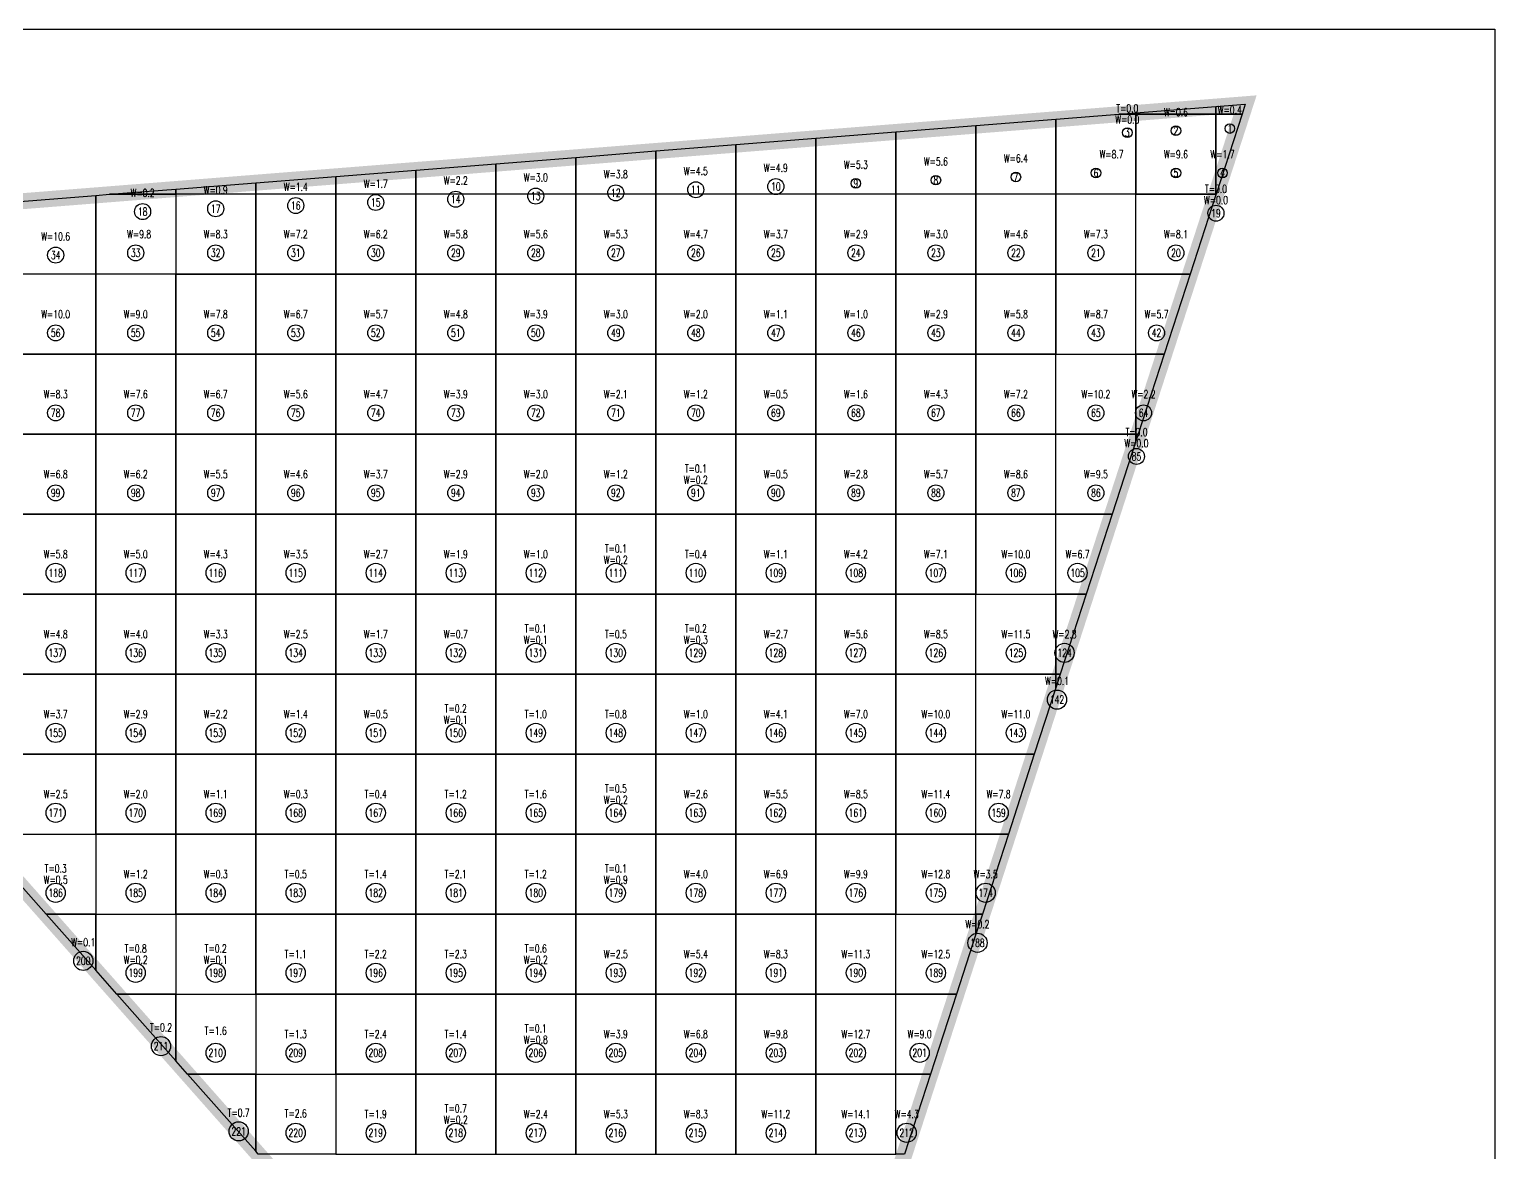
# Model space of a CAD drawing. Extents: x 4283 to 40403, y 1134 to 1764.
# Drawn here: x 17430.2 to 17513.5, y 1610.2 to 1674.1 of the extents above; entities that cross this region are included whole.
import ezdxf
from ezdxf.enums import TextEntityAlignment as Align

# ---------------------------------------------------------------- set-up
doc = ezdxf.new("R2010")
doc.units = 0
for name, color, linetype in [('tdz_20-1方格网', 2, 'Continuous'), ('tdz_20-1方格网计算', 7, 'Continuous'), ('tdz_土方计算图', 7, 'Continuous'), ('tdz_格田', 6, 'Continuous')]:
    doc.layers.add(name, color=color, linetype=linetype)
doc.styles.add('GLandNum', font='txt_____.ttf', dxfattribs={"width": 0.7, "height": 0.5})

msp = doc.modelspace()

# ---------------------------------------------------------------- linework, layer by layer
at = {"layer": 'tdz_20-1方格网', "linetype": 'Continuous'}
for points in [[(17499.11, 1669.262, 3086.364), (17497.625, 1669.262, 3086.366), (17497.625, 1669.7, 3086.395), (17499.295, 1669.832, 3086.364)], [(17492.1, 1669.262, 3086.497), (17493.08, 1669.262, 3086.479), (17493.08, 1664.716, 3086.364), (17488.535, 1664.716, 3086.364), (17488.535, 1668.979, 3086.564)], [(17493.08, 1669.339, 3086.479), (17493.08, 1669.262, 3086.479), (17492.1, 1669.262, 3086.497)], [(17497.625, 1669.7, 3086.395), (17497.625, 1669.262, 3086.366), (17493.08, 1669.262, 3086.479), (17493.08, 1669.339, 3086.479)], [(17493.08, 1664.716, 3086.364), (17493.08, 1669.262, 3086.479), (17497.625, 1669.262, 3086.366), (17497.625, 1664.716, 3086.364)], [(17497.625, 1669.262, 3086.366), (17499.11, 1669.262, 3086.364), (17497.634, 1664.716, 3086.364), (17497.625, 1664.716, 3086.364)], [(17479.444, 1668.258, 3086.733), (17479.444, 1664.716, 3086.544), (17474.898, 1664.716, 3086.688), (17474.898, 1667.898, 3086.816)], [(17483.989, 1668.619, 3086.648), (17483.989, 1664.716, 3086.398), (17479.444, 1664.716, 3086.544), (17479.444, 1668.258, 3086.733)], [(17488.535, 1668.979, 3086.564), (17488.535, 1664.716, 3086.364), (17483.989, 1664.716, 3086.398), (17483.989, 1668.619, 3086.648)], [(17470.353, 1667.537, 3086.901), (17470.353, 1664.716, 3086.833), (17465.807, 1664.716, 3086.977), (17465.807, 1667.177, 3086.985)], [(17474.898, 1667.898, 3086.816), (17474.898, 1664.716, 3086.688), (17470.353, 1664.716, 3086.833), (17470.353, 1667.537, 3086.901)], [(17461.262, 1666.816, 3087.07), (17461.262, 1664.716, 3087.075), (17456.716, 1664.716, 3087.159), (17456.716, 1666.456, 3087.155)], [(17465.807, 1667.177, 3086.985), (17465.807, 1664.716, 3086.977), (17461.262, 1664.716, 3087.075), (17461.262, 1666.816, 3087.07)], [(17447.625, 1665.735, 3087.374), (17447.625, 1664.716, 3087.375), (17443.08, 1664.716, 3087.521), (17443.08, 1665.375, 3087.52)], [(17452.171, 1666.096, 3087.239), (17452.171, 1664.716, 3087.243), (17447.625, 1664.716, 3087.375), (17447.625, 1665.735, 3087.374)], [(17456.716, 1666.456, 3087.155), (17456.716, 1664.716, 3087.159), (17452.171, 1664.716, 3087.243), (17452.171, 1666.096, 3087.239)], [(17438.535, 1665.014, 3087.666), (17438.535, 1664.716, 3087.666), (17434.776, 1664.716, 3087.787)], [(17443.08, 1665.375, 3087.52), (17443.08, 1664.716, 3087.521), (17438.535, 1664.716, 3087.666), (17438.535, 1665.014, 3087.666)], [(17433.989, 1664.654, 3087.813), (17433.989, 1660.171, 3087.769), (17429.444, 1660.171, 3087.916), (17429.444, 1664.293, 3087.959)], [(17434.776, 1664.716, 3087.787), (17438.535, 1664.716, 3087.666), (17438.535, 1660.171, 3087.622), (17433.989, 1660.171, 3087.769), (17433.989, 1664.654, 3087.813)], [(17438.535, 1664.716, 3087.666), (17438.535, 1660.171, 3087.622), (17443.08, 1660.171, 3087.474), (17443.08, 1664.716, 3087.521)], [(17443.08, 1664.716, 3087.521), (17443.08, 1660.171, 3087.474), (17447.625, 1660.171, 3087.326), (17447.625, 1664.716, 3087.375)], [(17447.625, 1664.716, 3087.375), (17447.625, 1660.171, 3087.326), (17452.171, 1660.171, 3087.185), (17452.171, 1664.716, 3087.243)], [(17452.171, 1664.716, 3087.243), (17452.171, 1660.171, 3087.185), (17456.716, 1660.171, 3087.045), (17456.716, 1664.716, 3087.159)], [(17456.716, 1664.716, 3087.159), (17456.716, 1660.171, 3087.045), (17461.262, 1660.171, 3086.904), (17461.262, 1664.716, 3087.075)], [(17461.262, 1664.716, 3087.075), (17461.262, 1660.171, 3086.904), (17465.807, 1660.171, 3086.765), (17465.807, 1664.716, 3086.977)], [(17465.807, 1664.716, 3086.977), (17465.807, 1660.171, 3086.765), (17470.353, 1660.171, 3086.625), (17470.353, 1664.716, 3086.833)], [(17470.353, 1664.716, 3086.833), (17470.353, 1660.171, 3086.625), (17474.898, 1660.171, 3086.486), (17474.898, 1664.716, 3086.688)], [(17474.898, 1664.716, 3086.688), (17474.898, 1660.171, 3086.486), (17479.444, 1660.171, 3086.364), (17479.444, 1664.716, 3086.544)], [(17479.444, 1664.716, 3086.544), (17479.444, 1660.171, 3086.364), (17483.989, 1660.171, 3086.364), (17483.989, 1664.716, 3086.398)], [(17483.989, 1664.716, 3086.398), (17483.989, 1660.171, 3086.364), (17488.535, 1660.171, 3086.364), (17488.535, 1664.716, 3086.364)], [(17488.535, 1664.716, 3086.364), (17488.535, 1660.171, 3086.364), (17493.08, 1660.171, 3086.364), (17493.08, 1664.716, 3086.364)], [(17496.159, 1660.171, 3086.364), (17493.08, 1660.171, 3086.364), (17493.08, 1664.716, 3086.364), (17497.625, 1664.716, 3086.364), (17497.625, 1664.688, 3086.364)], [(17497.625, 1664.716, 3086.364), (17497.634, 1664.716, 3086.364), (17497.625, 1664.688, 3086.364)], [(17429.444, 1660.171, 3087.916), (17429.444, 1655.625, 3087.81), (17433.989, 1655.625, 3087.675), (17433.989, 1660.171, 3087.769)], [(17433.989, 1660.171, 3087.769), (17433.989, 1655.625, 3087.675), (17438.535, 1655.625, 3087.528), (17438.535, 1660.171, 3087.622)], [(17438.535, 1660.171, 3087.622), (17438.535, 1655.625, 3087.528), (17443.08, 1655.625, 3087.382), (17443.08, 1660.171, 3087.474)], [(17443.08, 1660.171, 3087.474), (17443.08, 1655.625, 3087.382), (17447.625, 1655.625, 3087.237), (17447.625, 1660.171, 3087.326)], [(17447.625, 1660.171, 3087.326), (17447.625, 1655.625, 3087.237), (17452.171, 1655.625, 3087.098), (17452.171, 1660.171, 3087.185)], [(17452.171, 1660.171, 3087.185), (17452.171, 1655.625, 3087.098), (17456.716, 1655.625, 3086.96), (17456.716, 1660.171, 3087.045)], [(17456.716, 1660.171, 3087.045), (17456.716, 1655.625, 3086.96), (17461.262, 1655.625, 3086.821), (17461.262, 1660.171, 3086.904)], [(17461.262, 1660.171, 3086.904), (17461.262, 1655.625, 3086.821), (17465.807, 1655.625, 3086.68), (17465.807, 1660.171, 3086.765)], [(17465.807, 1660.171, 3086.765), (17465.807, 1655.625, 3086.68), (17470.353, 1655.625, 3086.539), (17470.353, 1660.171, 3086.625)], [(17470.353, 1660.171, 3086.625), (17470.353, 1655.625, 3086.539), (17474.898, 1655.625, 3086.397), (17474.898, 1660.171, 3086.486)], [(17474.898, 1660.171, 3086.486), (17474.898, 1655.625, 3086.397), (17479.444, 1655.625, 3086.364), (17479.444, 1660.171, 3086.364)], [(17479.444, 1660.171, 3086.364), (17479.444, 1655.625, 3086.364), (17483.989, 1655.625, 3086.364), (17483.989, 1660.171, 3086.364)], [(17483.989, 1660.171, 3086.364), (17483.989, 1655.625, 3086.364), (17488.535, 1655.625, 3086.364), (17488.535, 1660.171, 3086.364)], [(17488.535, 1660.171, 3086.364), (17488.535, 1655.625, 3086.364), (17493.08, 1655.625, 3086.364), (17493.08, 1660.171, 3086.364)], [(17493.08, 1660.171, 3086.364), (17496.159, 1660.171, 3086.364), (17494.684, 1655.625, 3086.364), (17493.08, 1655.625, 3086.364)], [(17429.444, 1655.625, 3087.81), (17429.444, 1651.08, 3087.677), (17433.989, 1651.08, 3087.559), (17433.989, 1655.625, 3087.675)], [(17433.989, 1655.625, 3087.675), (17433.989, 1651.08, 3087.559), (17438.535, 1651.08, 3087.434), (17438.535, 1655.625, 3087.528)], [(17438.535, 1655.625, 3087.528), (17438.535, 1651.08, 3087.434), (17443.08, 1651.08, 3087.287), (17443.08, 1655.625, 3087.382)], [(17443.08, 1655.625, 3087.382), (17443.08, 1651.08, 3087.287), (17447.625, 1651.08, 3087.149), (17447.625, 1655.625, 3087.237)], [(17447.625, 1655.625, 3087.237), (17447.625, 1651.08, 3087.149), (17452.171, 1651.08, 3087.012), (17452.171, 1655.625, 3087.098)], [(17452.171, 1655.625, 3087.098), (17452.171, 1651.08, 3087.012), (17456.716, 1651.08, 3086.874), (17456.716, 1655.625, 3086.96)], [(17456.716, 1655.625, 3086.96), (17456.716, 1651.08, 3086.874), (17461.262, 1651.08, 3086.735), (17461.262, 1655.625, 3086.821)], [(17461.262, 1655.625, 3086.821), (17461.262, 1651.08, 3086.735), (17465.807, 1651.08, 3086.597), (17465.807, 1655.625, 3086.68)], [(17465.807, 1655.625, 3086.68), (17465.807, 1651.08, 3086.597), (17470.353, 1651.08, 3086.456), (17470.353, 1655.625, 3086.539)], [(17470.353, 1655.625, 3086.539), (17470.353, 1651.08, 3086.456), (17474.898, 1651.08, 3086.364), (17474.898, 1655.625, 3086.397)], [(17474.898, 1655.625, 3086.397), (17474.898, 1651.08, 3086.364), (17479.444, 1651.08, 3086.364), (17479.444, 1655.625, 3086.364)], [(17479.444, 1655.625, 3086.364), (17479.444, 1651.08, 3086.364), (17483.989, 1651.08, 3086.364), (17483.989, 1655.625, 3086.364)], [(17483.989, 1655.625, 3086.364), (17483.989, 1651.08, 3086.364), (17488.535, 1651.08, 3086.364), (17488.535, 1655.625, 3086.364)], [(17488.535, 1651.08, 3086.364), (17488.535, 1655.625, 3086.364), (17493.08, 1655.625, 3086.364), (17493.08, 1651.08, 3086.364)], [(17493.08, 1655.625, 3086.364), (17494.684, 1655.625, 3086.364), (17493.209, 1651.08, 3086.364), (17493.08, 1651.08, 3086.364)], [(17429.444, 1651.08, 3087.677), (17429.444, 1646.534, 3087.591), (17433.989, 1646.534, 3087.461), (17433.989, 1651.08, 3087.559)], [(17433.989, 1651.08, 3087.559), (17433.989, 1646.534, 3087.461), (17438.535, 1646.534, 3087.331), (17438.535, 1651.08, 3087.434)], [(17438.535, 1651.08, 3087.434), (17438.535, 1646.534, 3087.331), (17443.08, 1646.534, 3087.197), (17443.08, 1651.08, 3087.287)], [(17443.08, 1651.08, 3087.287), (17443.08, 1646.534, 3087.197), (17447.625, 1646.534, 3087.06), (17447.625, 1651.08, 3087.149)], [(17447.625, 1651.08, 3087.149), (17447.625, 1646.534, 3087.06), (17452.171, 1646.534, 3086.924), (17452.171, 1651.08, 3087.012)], [(17452.171, 1651.08, 3087.012), (17452.171, 1646.534, 3086.924), (17456.716, 1646.534, 3086.786), (17456.716, 1651.08, 3086.874)], [(17456.716, 1651.08, 3086.874), (17456.716, 1646.534, 3086.786), (17461.262, 1646.534, 3086.649), (17461.262, 1651.08, 3086.735)], [(17461.262, 1651.08, 3086.735), (17461.262, 1646.534, 3086.649), (17465.807, 1646.534, 3086.511), (17465.807, 1651.08, 3086.597)], [(17465.807, 1651.08, 3086.597), (17465.807, 1646.534, 3086.511), (17470.353, 1646.534, 3086.373), (17470.353, 1651.08, 3086.456)], [(17470.353, 1651.08, 3086.456), (17470.353, 1646.534, 3086.373), (17474.898, 1646.534, 3086.364), (17474.898, 1651.08, 3086.364)], [(17474.898, 1651.08, 3086.364), (17474.898, 1646.534, 3086.364), (17479.444, 1646.534, 3086.364), (17479.444, 1651.08, 3086.364)], [(17479.444, 1651.08, 3086.364), (17479.444, 1646.534, 3086.364), (17483.989, 1646.534, 3086.364), (17483.989, 1651.08, 3086.364)], [(17483.989, 1651.08, 3086.364), (17483.989, 1646.534, 3086.364), (17488.535, 1646.534, 3086.364), (17488.535, 1651.08, 3086.364)], [(17491.734, 1646.534, 3086.364), (17488.535, 1646.534, 3086.364), (17488.535, 1651.08, 3086.364), (17493.08, 1651.08, 3086.364), (17493.08, 1650.682, 3086.364)], [(17493.08, 1651.08, 3086.364), (17493.209, 1651.08, 3086.364), (17493.08, 1650.682, 3086.364)], [(17429.444, 1646.534, 3087.591), (17429.444, 1641.989, 3087.513), (17433.989, 1641.989, 3087.375), (17433.989, 1646.534, 3087.461)], [(17433.989, 1646.534, 3087.461), (17433.989, 1641.989, 3087.375), (17438.535, 1641.989, 3087.243), (17438.535, 1646.534, 3087.331)], [(17438.535, 1646.534, 3087.331), (17438.535, 1641.989, 3087.243), (17443.08, 1641.989, 3087.107), (17443.08, 1646.534, 3087.197)], [(17443.08, 1646.534, 3087.197), (17443.08, 1641.989, 3087.107), (17447.625, 1641.989, 3086.972), (17447.625, 1646.534, 3087.06)], [(17447.625, 1646.534, 3087.06), (17447.625, 1641.989, 3086.972), (17452.171, 1641.989, 3086.835), (17452.171, 1646.534, 3086.924)], [(17452.171, 1646.534, 3086.924), (17452.171, 1641.989, 3086.835), (17456.716, 1641.989, 3086.698), (17456.716, 1646.534, 3086.786)], [(17456.716, 1646.534, 3086.786), (17456.716, 1641.989, 3086.698), (17461.262, 1641.989, 3086.561), (17461.262, 1646.534, 3086.649)], [(17461.262, 1646.534, 3086.649), (17461.262, 1641.989, 3086.561), (17465.807, 1641.989, 3086.424), (17465.807, 1646.534, 3086.511)], [(17465.807, 1646.534, 3086.511), (17465.807, 1641.989, 3086.424), (17470.353, 1641.989, 3086.364), (17470.353, 1646.534, 3086.373)], [(17470.353, 1646.534, 3086.373), (17470.353, 1641.989, 3086.364), (17474.898, 1641.989, 3086.364), (17474.898, 1646.534, 3086.364)], [(17474.898, 1646.534, 3086.364), (17474.898, 1641.989, 3086.364), (17479.444, 1641.989, 3086.364), (17479.444, 1646.534, 3086.364)], [(17479.444, 1646.534, 3086.364), (17479.444, 1641.989, 3086.364), (17483.989, 1641.989, 3086.364), (17483.989, 1646.534, 3086.364)], [(17483.989, 1646.534, 3086.364), (17483.989, 1641.989, 3086.364), (17488.535, 1641.989, 3086.364), (17488.535, 1646.534, 3086.364)], [(17488.535, 1646.534, 3086.364), (17491.734, 1646.534, 3086.364), (17490.259, 1641.989, 3086.364), (17488.535, 1641.989, 3086.364)], [(17429.444, 1641.989, 3087.513), (17429.444, 1637.444, 3087.418), (17433.989, 1637.444, 3087.285), (17433.989, 1641.989, 3087.375)], [(17433.989, 1641.989, 3087.375), (17433.989, 1637.444, 3087.285), (17438.535, 1637.444, 3087.153), (17438.535, 1641.989, 3087.243)], [(17438.535, 1641.989, 3087.243), (17438.535, 1637.444, 3087.153), (17443.08, 1637.444, 3087.017), (17443.08, 1641.989, 3087.107)], [(17443.08, 1641.989, 3087.107), (17443.08, 1637.444, 3087.017), (17447.625, 1637.444, 3086.881), (17447.625, 1641.989, 3086.972)], [(17447.625, 1641.989, 3086.972), (17447.625, 1637.444, 3086.881), (17452.171, 1637.444, 3086.745), (17452.171, 1641.989, 3086.835)], [(17452.171, 1641.989, 3086.835), (17452.171, 1637.444, 3086.745), (17456.716, 1637.444, 3086.609), (17456.716, 1641.989, 3086.698)], [(17456.716, 1641.989, 3086.698), (17456.716, 1637.444, 3086.609), (17461.262, 1637.444, 3086.472), (17461.262, 1641.989, 3086.561)], [(17461.262, 1641.989, 3086.561), (17461.262, 1637.444, 3086.472), (17465.807, 1637.444, 3086.364), (17465.807, 1641.989, 3086.424)], [(17465.807, 1641.989, 3086.424), (17465.807, 1637.444, 3086.364), (17470.353, 1637.444, 3086.364), (17470.353, 1641.989, 3086.364)], [(17470.353, 1641.989, 3086.364), (17470.353, 1637.444, 3086.364), (17474.898, 1637.444, 3086.364), (17474.898, 1641.989, 3086.364)], [(17474.898, 1641.989, 3086.364), (17474.898, 1637.444, 3086.364), (17479.444, 1637.444, 3086.364), (17479.444, 1641.989, 3086.364)], [(17479.444, 1641.989, 3086.364), (17479.444, 1637.444, 3086.364), (17483.989, 1637.444, 3086.364), (17483.989, 1641.989, 3086.364)], [(17483.989, 1637.444, 3086.364), (17483.989, 1641.989, 3086.364), (17488.535, 1641.989, 3086.364), (17488.535, 1637.444, 3086.364)], [(17488.535, 1641.989, 3086.364), (17490.259, 1641.989, 3086.364), (17488.784, 1637.444, 3086.364), (17488.535, 1637.444, 3086.364)], [(17429.444, 1637.444, 3087.418), (17429.444, 1632.898, 3087.324), (17433.989, 1632.898, 3087.192), (17433.989, 1637.444, 3087.285)], [(17433.989, 1637.444, 3087.285), (17433.989, 1632.898, 3087.192), (17438.535, 1632.898, 3087.06), (17438.535, 1637.444, 3087.153)], [(17438.535, 1637.444, 3087.153), (17438.535, 1632.898, 3087.06), (17443.08, 1632.898, 3086.927), (17443.08, 1637.444, 3087.017)], [(17443.08, 1637.444, 3087.017), (17443.08, 1632.898, 3086.927), (17447.625, 1632.898, 3086.793), (17447.625, 1637.444, 3086.881)], [(17447.625, 1637.444, 3086.881), (17447.625, 1632.898, 3086.793), (17452.171, 1632.898, 3086.656), (17452.171, 1637.444, 3086.745)], [(17452.171, 1637.444, 3086.745), (17452.171, 1632.898, 3086.656), (17456.716, 1632.898, 3086.52), (17456.716, 1637.444, 3086.609)], [(17456.716, 1637.444, 3086.609), (17456.716, 1632.898, 3086.52), (17461.262, 1632.898, 3086.384), (17461.262, 1637.444, 3086.472)], [(17461.262, 1637.444, 3086.472), (17461.262, 1632.898, 3086.384), (17465.807, 1632.898, 3086.364), (17465.807, 1637.444, 3086.364)], [(17465.807, 1637.444, 3086.364), (17465.807, 1632.898, 3086.364), (17470.353, 1632.898, 3086.364), (17470.353, 1637.444, 3086.364)], [(17470.353, 1637.444, 3086.364), (17470.353, 1632.898, 3086.364), (17474.898, 1632.898, 3086.364), (17474.898, 1637.444, 3086.364)], [(17474.898, 1637.444, 3086.364), (17474.898, 1632.898, 3086.364), (17479.444, 1632.898, 3086.364), (17479.444, 1637.444, 3086.364)], [(17479.444, 1637.444, 3086.364), (17479.444, 1632.898, 3086.364), (17483.989, 1632.898, 3086.364), (17483.989, 1637.444, 3086.364)], [(17487.309, 1632.898, 3086.364), (17483.989, 1632.898, 3086.364), (17483.989, 1637.444, 3086.364), (17488.535, 1637.444, 3086.364), (17488.535, 1636.675, 3086.364)], [(17488.535, 1637.444, 3086.364), (17488.784, 1637.444, 3086.364), (17488.535, 1636.675, 3086.364)], [(17429.444, 1632.898, 3087.324), (17429.444, 1628.353, 3087.205), (17433.989, 1628.353, 3087.122), (17433.989, 1632.898, 3087.192)], [(17433.989, 1632.898, 3087.192), (17433.989, 1628.353, 3087.122), (17438.535, 1628.353, 3086.971), (17438.535, 1632.898, 3087.06)], [(17438.535, 1632.898, 3087.06), (17438.535, 1628.353, 3086.971), (17443.08, 1628.353, 3086.835), (17443.08, 1632.898, 3086.927)], [(17443.08, 1632.898, 3086.927), (17443.08, 1628.353, 3086.835), (17447.625, 1628.353, 3086.702), (17447.625, 1632.898, 3086.793)], [(17447.625, 1632.898, 3086.793), (17447.625, 1628.353, 3086.702), (17452.171, 1628.353, 3086.569), (17452.171, 1632.898, 3086.656)], [(17452.171, 1632.898, 3086.656), (17452.171, 1628.353, 3086.569), (17456.716, 1628.353, 3086.433), (17456.716, 1632.898, 3086.52)], [(17456.716, 1632.898, 3086.52), (17456.716, 1628.353, 3086.433), (17461.262, 1628.353, 3086.364), (17461.262, 1632.898, 3086.384)], [(17461.262, 1632.898, 3086.384), (17461.262, 1628.353, 3086.364), (17465.807, 1628.353, 3086.364), (17465.807, 1632.898, 3086.364)], [(17465.807, 1632.898, 3086.364), (17465.807, 1628.353, 3086.364), (17470.353, 1628.353, 3086.364), (17470.353, 1632.898, 3086.364)], [(17470.353, 1632.898, 3086.364), (17470.353, 1628.353, 3086.364), (17474.898, 1628.353, 3086.364), (17474.898, 1632.898, 3086.364)], [(17474.898, 1632.898, 3086.364), (17474.898, 1628.353, 3086.364), (17479.444, 1628.353, 3086.364), (17479.444, 1632.898, 3086.364)], [(17479.444, 1632.898, 3086.364), (17479.444, 1628.353, 3086.364), (17483.989, 1628.353, 3086.364), (17483.989, 1632.898, 3086.364)], [(17483.989, 1632.898, 3086.364), (17487.309, 1632.898, 3086.364), (17485.834, 1628.353, 3086.364), (17483.989, 1628.353, 3086.364)], [(17429.444, 1625.761, 3087.145), (17429.444, 1628.353, 3087.205), (17433.989, 1628.353, 3087.122), (17433.989, 1623.807, 3087.017), (17431.17, 1623.807, 3087.069)], [(17433.989, 1628.353, 3087.122), (17433.989, 1623.807, 3087.017), (17438.535, 1623.807, 3086.916), (17438.535, 1628.353, 3086.971)], [(17438.535, 1628.353, 3086.971), (17438.535, 1623.807, 3086.916), (17443.08, 1623.807, 3086.755), (17443.08, 1628.353, 3086.835)], [(17443.08, 1628.353, 3086.835), (17443.08, 1623.807, 3086.755), (17447.625, 1623.807, 3086.618), (17447.625, 1628.353, 3086.702)], [(17447.625, 1628.353, 3086.702), (17447.625, 1623.807, 3086.618), (17452.171, 1623.807, 3086.483), (17452.171, 1628.353, 3086.569)], [(17452.171, 1628.353, 3086.569), (17452.171, 1623.807, 3086.483), (17456.716, 1623.807, 3086.364), (17456.716, 1628.353, 3086.433)], [(17456.716, 1628.353, 3086.433), (17456.716, 1623.807, 3086.364), (17461.262, 1623.807, 3086.364), (17461.262, 1628.353, 3086.364)], [(17461.262, 1628.353, 3086.364), (17461.262, 1623.807, 3086.364), (17465.807, 1623.807, 3086.364), (17465.807, 1628.353, 3086.364)], [(17465.807, 1628.353, 3086.364), (17465.807, 1623.807, 3086.364), (17470.353, 1623.807, 3086.364), (17470.353, 1628.353, 3086.364)], [(17470.353, 1628.353, 3086.364), (17470.353, 1623.807, 3086.364), (17474.898, 1623.807, 3086.364), (17474.898, 1628.353, 3086.364)], [(17474.898, 1628.353, 3086.364), (17474.898, 1623.807, 3086.364), (17479.444, 1623.807, 3086.364), (17479.444, 1628.353, 3086.364)], [(17479.444, 1628.353, 3086.364), (17479.444, 1623.807, 3086.364), (17483.989, 1623.807, 3086.364), (17483.989, 1628.353, 3086.364)], [(17483.989, 1628.353, 3086.364), (17485.834, 1628.353, 3086.364), (17484.359, 1623.807, 3086.364), (17483.989, 1623.807, 3086.364)], [(17431.17, 1623.807, 3087.069), (17433.989, 1623.807, 3087.017), (17433.989, 1620.617, 3086.944)], [(17433.989, 1620.617, 3086.944), (17433.989, 1623.807, 3087.017), (17438.535, 1623.807, 3086.916), (17438.535, 1619.262, 3086.829), (17435.187, 1619.262, 3086.89)], [(17438.535, 1623.807, 3086.916), (17438.535, 1619.262, 3086.829), (17443.08, 1619.262, 3086.711), (17443.08, 1623.807, 3086.755)], [(17443.08, 1623.807, 3086.755), (17443.08, 1619.262, 3086.711), (17447.625, 1619.262, 3086.545), (17447.625, 1623.807, 3086.618)], [(17447.625, 1623.807, 3086.618), (17447.625, 1619.262, 3086.545), (17452.171, 1619.262, 3086.402), (17452.171, 1623.807, 3086.483)], [(17452.171, 1623.807, 3086.483), (17452.171, 1619.262, 3086.402), (17456.716, 1619.262, 3086.364), (17456.716, 1623.807, 3086.364)], [(17456.716, 1623.807, 3086.364), (17456.716, 1619.262, 3086.364), (17461.262, 1619.262, 3086.364), (17461.262, 1623.807, 3086.364)], [(17461.262, 1623.807, 3086.364), (17461.262, 1619.262, 3086.364), (17465.807, 1619.262, 3086.364), (17465.807, 1623.807, 3086.364)], [(17465.807, 1623.807, 3086.364), (17465.807, 1619.262, 3086.364), (17470.353, 1619.262, 3086.364), (17470.353, 1623.807, 3086.364)], [(17470.353, 1623.807, 3086.364), (17470.353, 1619.262, 3086.364), (17474.898, 1619.262, 3086.364), (17474.898, 1623.807, 3086.364)], [(17474.898, 1623.807, 3086.364), (17474.898, 1619.262, 3086.364), (17479.444, 1619.262, 3086.364), (17479.444, 1623.807, 3086.364)], [(17482.883, 1619.262, 3086.364), (17479.444, 1619.262, 3086.364), (17479.444, 1623.807, 3086.364), (17483.989, 1623.807, 3086.364), (17483.989, 1622.669, 3086.364)], [(17483.989, 1623.807, 3086.364), (17484.359, 1623.807, 3086.364), (17483.989, 1622.669, 3086.364)], [(17435.187, 1619.262, 3086.89), (17438.535, 1619.262, 3086.829), (17438.535, 1615.473, 3086.742)], [(17438.535, 1615.473, 3086.742), (17438.535, 1619.262, 3086.829), (17443.08, 1619.262, 3086.711), (17443.08, 1614.716, 3086.641), (17439.203, 1614.716, 3086.712)], [(17443.08, 1619.262, 3086.711), (17443.08, 1614.716, 3086.641), (17447.625, 1614.716, 3086.505), (17447.625, 1619.262, 3086.545)], [(17447.625, 1619.262, 3086.545), (17447.625, 1614.716, 3086.505), (17452.171, 1614.716, 3086.364), (17452.171, 1619.262, 3086.402)], [(17452.171, 1619.262, 3086.402), (17452.171, 1614.716, 3086.364), (17456.716, 1614.716, 3086.364), (17456.716, 1619.262, 3086.364)], [(17456.716, 1619.262, 3086.364), (17456.716, 1614.716, 3086.364), (17461.262, 1614.716, 3086.364), (17461.262, 1619.262, 3086.364)], [(17461.262, 1619.262, 3086.364), (17461.262, 1614.716, 3086.364), (17465.807, 1614.716, 3086.364), (17465.807, 1619.262, 3086.364)], [(17465.807, 1619.262, 3086.364), (17465.807, 1614.716, 3086.364), (17470.353, 1614.716, 3086.364), (17470.353, 1619.262, 3086.364)], [(17470.353, 1619.262, 3086.364), (17470.353, 1614.716, 3086.364), (17474.898, 1614.716, 3086.364), (17474.898, 1619.262, 3086.364)], [(17474.898, 1619.262, 3086.364), (17474.898, 1614.716, 3086.364), (17479.444, 1614.716, 3086.364), (17479.444, 1619.262, 3086.364)], [(17479.444, 1619.262, 3086.364), (17482.883, 1619.262, 3086.364), (17481.408, 1614.716, 3086.364), (17479.444, 1614.716, 3086.364)], [(17439.203, 1614.716, 3086.712), (17443.08, 1614.716, 3086.641), (17443.08, 1610.329, 3086.539)], [(17443.08, 1610.329, 3086.539), (17443.08, 1614.716, 3086.641), (17447.625, 1614.716, 3086.505), (17447.625, 1610.171, 3086.453), (17443.22, 1610.171, 3086.534)], [(17447.625, 1614.716, 3086.505), (17447.625, 1610.171, 3086.453), (17452.171, 1610.171, 3086.364), (17452.171, 1614.716, 3086.364)], [(17452.171, 1614.716, 3086.364), (17452.171, 1610.171, 3086.364), (17456.716, 1610.171, 3086.364), (17456.716, 1614.716, 3086.364)], [(17456.716, 1614.716, 3086.364), (17456.716, 1610.171, 3086.364), (17461.262, 1610.171, 3086.364), (17461.262, 1614.716, 3086.364)], [(17461.262, 1614.716, 3086.364), (17461.262, 1610.171, 3086.364), (17465.807, 1610.171, 3086.364), (17465.807, 1614.716, 3086.364)], [(17465.807, 1614.716, 3086.364), (17465.807, 1610.171, 3086.364), (17470.353, 1610.171, 3086.364), (17470.353, 1614.716, 3086.364)], [(17470.353, 1614.716, 3086.364), (17470.353, 1610.171, 3086.364), (17474.898, 1610.171, 3086.364), (17474.898, 1614.716, 3086.364)], [(17474.898, 1614.716, 3086.364), (17474.898, 1610.171, 3086.364), (17479.444, 1610.171, 3086.364), (17479.444, 1614.716, 3086.364)], [(17479.444, 1614.716, 3086.364), (17481.408, 1614.716, 3086.364), (17479.933, 1610.171, 3086.364), (17479.444, 1610.171, 3086.364)]]:
    msp.add_polyline3d(points, close=True, dxfattribs=at)
at = {"layer": 'tdz_20-1方格网计算', "color": 7, "linetype": 'Continuous'}
for centre, radius in [((17492.59, 1668.221), 0.273), ((17495.353, 1668.33), 0.273), ((17498.414, 1668.453), 0.273), ((17481.716, 1665.517), 0.273), ((17486.262, 1665.697), 0.273), ((17490.807, 1665.928), 0.273), ((17495.353, 1665.928), 0.273), ((17497.999, 1665.928), 0.273), ((17454.444, 1664.435), 0.455), ((17458.989, 1664.616), 0.455), ((17463.535, 1664.796), 0.455), ((17468.08, 1664.976), 0.455), ((17472.625, 1665.156), 0.455), ((17477.171, 1665.336), 0.273), ((17436.656, 1663.73), 0.455), ((17440.807, 1663.895), 0.455), ((17445.353, 1664.075), 0.455), ((17449.898, 1664.255), 0.455), ((17497.628, 1663.642), 0.455), ((17431.716, 1661.262), 0.455), ((17436.262, 1661.383), 0.455), ((17440.807, 1661.383), 0.455), ((17445.353, 1661.383), 0.455), ((17449.898, 1661.383), 0.455), ((17454.444, 1661.383), 0.455), ((17458.989, 1661.383), 0.455), ((17463.535, 1661.383), 0.455), ((17468.08, 1661.383), 0.455), ((17472.625, 1661.383), 0.455), ((17477.171, 1661.383), 0.455), ((17481.716, 1661.383), 0.455), ((17486.262, 1661.383), 0.455), ((17490.807, 1661.383), 0.455), ((17495.353, 1661.383), 0.455), ((17431.716, 1656.837), 0.455), ((17436.262, 1656.837), 0.455), ((17440.807, 1656.837), 0.455), ((17445.353, 1656.837), 0.455), ((17449.898, 1656.837), 0.455), ((17454.444, 1656.837), 0.455), ((17458.989, 1656.837), 0.455), ((17463.535, 1656.837), 0.455), ((17468.08, 1656.837), 0.455), ((17472.625, 1656.837), 0.455), ((17477.171, 1656.837), 0.455), ((17481.716, 1656.837), 0.455), ((17486.262, 1656.837), 0.455), ((17490.807, 1656.837), 0.455), ((17494.251, 1656.837), 0.455), ((17431.716, 1652.292), 0.455), ((17436.262, 1652.292), 0.455), ((17440.807, 1652.292), 0.455), ((17445.353, 1652.292), 0.455), ((17449.898, 1652.292), 0.455), ((17454.444, 1652.292), 0.455), ((17458.989, 1652.292), 0.455), ((17463.535, 1652.292), 0.455), ((17468.08, 1652.292), 0.455), ((17472.625, 1652.292), 0.455), ((17477.171, 1652.292), 0.455), ((17481.716, 1652.292), 0.455), ((17486.262, 1652.292), 0.455), ((17490.807, 1652.292), 0.455), ((17493.513, 1652.292), 0.455), ((17493.112, 1649.82), 0.455), ((17431.716, 1647.747), 0.455), ((17436.262, 1647.747), 0.455), ((17440.807, 1647.747), 0.455), ((17445.353, 1647.747), 0.455), ((17449.898, 1647.747), 0.455), ((17454.444, 1647.747), 0.455), ((17458.989, 1647.747), 0.455), ((17463.535, 1647.747), 0.455), ((17468.08, 1647.747), 0.455), ((17472.625, 1647.747), 0.455), ((17477.171, 1647.747), 0.455), ((17481.716, 1647.747), 0.455), ((17486.262, 1647.747), 0.455), ((17490.807, 1647.747), 0.455), ((17431.716, 1643.201), 0.545), ((17436.262, 1643.201), 0.545), ((17440.807, 1643.201), 0.545), ((17445.353, 1643.201), 0.545), ((17449.898, 1643.201), 0.545), ((17454.444, 1643.201), 0.545), ((17458.989, 1643.201), 0.545), ((17463.535, 1643.201), 0.545), ((17468.08, 1643.201), 0.545), ((17472.625, 1643.201), 0.545), ((17477.171, 1643.201), 0.545), ((17481.716, 1643.201), 0.545), ((17486.262, 1643.201), 0.545), ((17489.766, 1643.201), 0.545), ((17431.716, 1638.656), 0.545), ((17436.262, 1638.656), 0.545), ((17440.807, 1638.656), 0.545), ((17445.353, 1638.656), 0.545), ((17449.898, 1638.656), 0.545), ((17454.444, 1638.656), 0.545), ((17458.989, 1638.656), 0.545), ((17463.535, 1638.656), 0.545), ((17468.08, 1638.656), 0.545), ((17472.625, 1638.656), 0.545), ((17477.171, 1638.656), 0.545), ((17481.716, 1638.656), 0.545), ((17486.262, 1638.656), 0.545), ((17489.028, 1638.656), 0.545), ((17488.597, 1635.999), 0.545), ((17431.716, 1634.11), 0.545), ((17436.262, 1634.11), 0.545), ((17440.807, 1634.11), 0.545), ((17445.353, 1634.11), 0.545), ((17449.898, 1634.11), 0.545), ((17454.444, 1634.11), 0.545), ((17458.989, 1634.11), 0.545), ((17463.535, 1634.11), 0.545), ((17468.08, 1634.11), 0.545), ((17472.625, 1634.11), 0.545), ((17477.171, 1634.11), 0.545), ((17481.716, 1634.11), 0.545), ((17486.262, 1634.11), 0.545), ((17431.716, 1629.565), 0.545), ((17436.262, 1629.565), 0.545), ((17440.807, 1629.565), 0.545), ((17445.353, 1629.565), 0.545), ((17449.898, 1629.565), 0.545), ((17454.444, 1629.565), 0.545), ((17458.989, 1629.565), 0.545), ((17463.535, 1629.565), 0.545), ((17468.08, 1629.565), 0.545), ((17472.625, 1629.565), 0.545), ((17477.171, 1629.565), 0.545), ((17481.716, 1629.565), 0.545), ((17485.28, 1629.565), 0.545), ((17431.716, 1625.019), 0.545), ((17436.262, 1625.019), 0.545), ((17440.807, 1625.019), 0.545), ((17445.353, 1625.019), 0.545), ((17449.898, 1625.019), 0.545), ((17454.444, 1625.019), 0.545), ((17458.989, 1625.019), 0.545), ((17463.535, 1625.019), 0.545), ((17468.08, 1625.019), 0.545), ((17472.625, 1625.019), 0.545), ((17477.171, 1625.019), 0.545), ((17481.716, 1625.019), 0.545), ((17484.543, 1625.019), 0.545), ((17484.081, 1622.177), 0.545), ((17433.284, 1621.152), 0.545), ((17436.262, 1620.474), 0.545), ((17440.807, 1620.474), 0.545), ((17445.353, 1620.474), 0.545), ((17449.898, 1620.474), 0.545), ((17454.444, 1620.474), 0.545), ((17458.989, 1620.474), 0.545), ((17463.535, 1620.474), 0.545), ((17468.08, 1620.474), 0.545), ((17472.625, 1620.474), 0.545), ((17477.171, 1620.474), 0.545), ((17481.716, 1620.474), 0.545), ((17437.698, 1616.307), 0.545), ((17440.807, 1615.928), 0.545), ((17445.353, 1615.928), 0.545), ((17449.898, 1615.928), 0.545), ((17454.444, 1615.928), 0.545), ((17458.989, 1615.928), 0.545), ((17463.535, 1615.928), 0.545), ((17468.08, 1615.928), 0.545), ((17472.625, 1615.928), 0.545), ((17477.171, 1615.928), 0.545), ((17480.795, 1615.928), 0.545), ((17442.111, 1611.462), 0.545), ((17445.353, 1611.383), 0.545), ((17449.898, 1611.383), 0.545), ((17454.444, 1611.383), 0.545), ((17458.989, 1611.383), 0.545), ((17463.535, 1611.383), 0.545), ((17468.08, 1611.383), 0.545), ((17472.625, 1611.383), 0.545), ((17477.171, 1611.383), 0.545), ((17480.057, 1611.383), 0.545)]:
    msp.add_circle(centre, radius, dxfattribs=at)
at = {"layer": 'tdz_土方计算图', "linetype": 'Continuous'}
for points in [[(17383.46, 1674.092), (17513.46, 1674.092)], [(17513.46, 1674.092), (17513.46, 1514.092)]]:
    msp.add_lwpolyline(points, dxfattribs=at)
at = {"layer": 'tdz_格田', "linetype": 'Continuous', "lineweight": 60, "const_width": 0.909}
msp.add_lwpolyline([(17499.295, 1669.832), (17479.699, 1609.448), (17471.335, 1578.353), (17397.625, 1661.77), (17499.295, 1669.832)], close=True, dxfattribs=at)

# ---------------------------------------------------------------- texts
at = {"layer": 'tdz_20-1方格网计算', "color": 2, "linetype": 'Continuous', "style": 'GLandNum', "width": 0.7}
for s, p in [('T=0.0', (17492.59, 1669.599)), ('T=0.0', (17497.628, 1665.021)), ('T=0.0', (17493.112, 1651.199)), ('T=0.1', (17468.08, 1649.125)), ('T=0.1', (17463.535, 1644.58)), ('T=0.4', (17468.08, 1644.262)), ('T=0.1', (17458.989, 1640.034)), ('T=0.5', (17463.535, 1639.716)), ('T=0.2', (17468.08, 1640.034)), ('T=0.2', (17454.444, 1635.489)), ('T=1.0', (17458.989, 1635.171)), ('T=0.8', (17463.535, 1635.171)), ('T=0.4', (17449.898, 1630.625)), ('T=1.2', (17454.444, 1630.625)), ('T=1.6', (17458.989, 1630.625)), ('T=0.5', (17463.535, 1630.944)), ('T=0.3', (17431.716, 1626.398)), ('T=0.1', (17463.535, 1626.398)), ('T=0.5', (17445.353, 1626.08)), ('T=1.4', (17449.898, 1626.08)), ('T=2.1', (17454.444, 1626.08)), ('T=1.2', (17458.989, 1626.08)), ('T=0.8', (17436.262, 1621.853)), ('T=0.2', (17440.807, 1621.853)), ('T=1.1', (17445.353, 1621.534)), ('T=2.2', (17449.898, 1621.534)), ('T=2.3', (17454.444, 1621.534)), ('T=0.6', (17458.989, 1621.853)), ('T=0.2', (17437.698, 1617.367)), ('T=1.6', (17440.807, 1617.178)), ('T=0.1', (17458.989, 1617.307)), ('T=1.3', (17445.353, 1616.989)), ('T=2.4', (17449.898, 1616.989)), ('T=1.4', (17454.444, 1616.989)), ('T=0.7', (17442.111, 1612.523)), ('T=2.6', (17445.353, 1612.483)), ('T=1.9', (17449.898, 1612.444)), ('T=0.7', (17454.444, 1612.762))]:
    msp.add_text(s, height=0.4545, dxfattribs=at).set_placement(p, align=Align.MIDDLE_CENTER)
at = {"layer": 'tdz_20-1方格网计算', "color": 173, "linetype": 'Continuous', "style": 'GLandNum', "width": 0.7}
for s, p in [('W=0.0', (17492.59, 1668.963)), ('W=0.6', (17495.353, 1669.391)), ('W=0.4', (17498.414, 1669.514)), ('W=5.3', (17477.171, 1666.397)), ('W=5.6', (17481.716, 1666.577)), ('W=6.4', (17486.262, 1666.758)), ('W=8.7', (17491.699, 1666.989)), ('W=9.6', (17495.353, 1666.989)), ('W=1.7', (17497.999, 1666.989)), ('W=2.2', (17454.444, 1665.496)), ('W=3.0', (17458.989, 1665.676)), ('W=3.8', (17463.535, 1665.856)), ('W=4.5', (17468.08, 1666.037)), ('W=4.9', (17472.625, 1666.217)), ('W=0.2', (17436.656, 1664.791)), ('W=0.9', (17440.807, 1664.955)), ('W=1.4', (17445.353, 1665.136)), ('W=1.7', (17449.898, 1665.316)), ('W=0.0', (17497.628, 1664.384)), ('W=10.6', (17431.716, 1662.322)), ('W=9.8', (17436.459, 1662.444)), ('W=8.3', (17440.807, 1662.444)), ('W=7.2', (17445.353, 1662.444)), ('W=6.2', (17449.898, 1662.444)), ('W=5.8', (17454.444, 1662.444)), ('W=5.6', (17458.989, 1662.444)), ('W=5.3', (17463.535, 1662.444)), ('W=4.7', (17468.08, 1662.444)), ('W=3.7', (17472.625, 1662.444)), ('W=2.9', (17477.171, 1662.444)), ('W=3.0', (17481.716, 1662.444)), ('W=4.6', (17486.262, 1662.444)), ('W=7.3', (17490.807, 1662.444)), ('W=8.1', (17495.353, 1662.444)), ('W=10.0', (17431.716, 1657.898)), ('W=9.0', (17436.262, 1657.898)), ('W=7.8', (17440.807, 1657.898)), ('W=6.7', (17445.353, 1657.898)), ('W=5.7', (17449.898, 1657.898)), ('W=4.8', (17454.444, 1657.898)), ('W=3.9', (17458.989, 1657.898)), ('W=3.0', (17463.535, 1657.898)), ('W=2.0', (17468.08, 1657.898)), ('W=1.1', (17472.625, 1657.898)), ('W=1.0', (17477.171, 1657.898)), ('W=2.9', (17481.716, 1657.898)), ('W=5.8', (17486.262, 1657.898)), ('W=8.7', (17490.807, 1657.898)), ('W=5.7', (17494.251, 1657.898)), ('W=8.3', (17431.716, 1653.353)), ('W=7.6', (17436.262, 1653.353)), ('W=6.7', (17440.807, 1653.353)), ('W=5.6', (17445.353, 1653.353)), ('W=4.7', (17449.898, 1653.353)), ('W=3.9', (17454.444, 1653.353)), ('W=3.0', (17458.989, 1653.353)), ('W=2.1', (17463.535, 1653.353)), ('W=1.2', (17468.08, 1653.353)), ('W=0.5', (17472.625, 1653.353)), ('W=1.6', (17477.171, 1653.353)), ('W=4.3', (17481.716, 1653.353)), ('W=7.2', (17486.262, 1653.353)), ('W=10.2', (17490.807, 1653.353)), ('W=2.2', (17493.513, 1653.353)), ('W=0.0', (17493.112, 1650.563)), ('W=6.8', (17431.716, 1648.807)), ('W=6.2', (17436.262, 1648.807)), ('W=5.5', (17440.807, 1648.807)), ('W=4.6', (17445.353, 1648.807)), ('W=3.7', (17449.898, 1648.807)), ('W=2.9', (17454.444, 1648.807)), ('W=2.0', (17458.989, 1648.807)), ('W=1.2', (17463.535, 1648.807)), ('W=0.5', (17472.625, 1648.807)), ('W=2.8', (17477.171, 1648.807)), ('W=5.7', (17481.716, 1648.807)), ('W=8.6', (17486.262, 1648.807)), ('W=9.5', (17490.807, 1648.807)), ('W=0.2', (17468.08, 1648.489)), ('W=5.8', (17431.716, 1644.262)), ('W=5.0', (17436.262, 1644.262)), ('W=4.3', (17440.807, 1644.262)), ('W=3.5', (17445.353, 1644.262)), ('W=2.7', (17449.898, 1644.262)), ('W=1.9', (17454.444, 1644.262)), ('W=1.0', (17458.989, 1644.262)), ('W=0.2', (17463.535, 1643.944)), ('W=1.1', (17472.625, 1644.262)), ('W=4.2', (17477.171, 1644.262)), ('W=7.1', (17481.716, 1644.262)), ('W=10.0', (17486.262, 1644.262)), ('W=6.7', (17489.766, 1644.262)), ('W=4.8', (17431.716, 1639.716)), ('W=4.0', (17436.262, 1639.716)), ('W=3.3', (17440.807, 1639.716)), ('W=2.5', (17445.353, 1639.716)), ('W=1.7', (17449.898, 1639.716)), ('W=0.7', (17454.444, 1639.716)), ('W=2.7', (17472.625, 1639.716)), ('W=5.6', (17477.171, 1639.716)), ('W=8.5', (17481.716, 1639.716)), ('W=11.5', (17486.262, 1639.716)), ('W=2.8', (17489.028, 1639.716)), ('W=0.1', (17458.989, 1639.398)), ('W=0.3', (17468.08, 1639.398)), ('W=0.1', (17488.597, 1637.059)), ('W=3.7', (17431.716, 1635.171)), ('W=2.9', (17436.262, 1635.171)), ('W=2.2', (17440.807, 1635.171)), ('W=1.4', (17445.353, 1635.171)), ('W=0.5', (17449.898, 1635.171)), ('W=0.1', (17454.444, 1634.853)), ('W=1.0', (17468.08, 1635.171)), ('W=4.1', (17472.625, 1635.171)), ('W=7.0', (17477.171, 1635.171)), ('W=10.0', (17481.716, 1635.171)), ('W=11.0', (17486.262, 1635.171)), ('W=2.5', (17431.716, 1630.625)), ('W=2.0', (17436.262, 1630.625)), ('W=1.1', (17440.807, 1630.625)), ('W=0.3', (17445.353, 1630.625)), ('W=2.6', (17468.08, 1630.625)), ('W=5.5', (17472.625, 1630.625)), ('W=8.5', (17477.171, 1630.625)), ('W=11.4', (17481.716, 1630.625)), ('W=7.8', (17485.28, 1630.625)), ('W=0.2', (17463.535, 1630.307)), ('W=0.5', (17431.716, 1625.762)), ('W=1.2', (17436.262, 1626.08)), ('W=0.3', (17440.807, 1626.08)), ('W=0.9', (17463.535, 1625.762)), ('W=4.0', (17468.08, 1626.08)), ('W=6.9', (17472.625, 1626.08)), ('W=9.9', (17477.171, 1626.08)), ('W=12.8', (17481.716, 1626.08)), ('W=3.5', (17484.543, 1626.08)), ('W=0.2', (17484.081, 1623.238)), ('W=0.1', (17433.284, 1622.212)), ('W=2.5', (17463.535, 1621.534)), ('W=5.4', (17468.08, 1621.534)), ('W=8.3', (17472.625, 1621.534)), ('W=11.3', (17477.171, 1621.534)), ('W=12.5', (17481.716, 1621.534)), ('W=0.2', (17436.262, 1621.216)), ('W=0.1', (17440.807, 1621.216)), ('W=0.2', (17458.989, 1621.216)), ('W=0.8', (17458.989, 1616.671)), ('W=3.9', (17463.535, 1616.989)), ('W=6.8', (17468.08, 1616.989)), ('W=9.8', (17472.625, 1616.989)), ('W=12.7', (17477.171, 1616.989)), ('W=9.0', (17480.795, 1616.989)), ('W=2.4', (17458.989, 1612.444)), ('W=5.3', (17463.535, 1612.444)), ('W=8.3', (17468.08, 1612.444)), ('W=11.2', (17472.625, 1612.444)), ('W=14.1', (17477.171, 1612.444)), ('W=4.3', (17480.057, 1612.444)), ('W=0.2', (17454.444, 1612.125))]:
    msp.add_text(s, height=0.4545, dxfattribs=at).set_placement(p, align=Align.MIDDLE_CENTER)
at = {"layer": 'tdz_20-1方格网计算', "color": 7, "linetype": 'Continuous', "style": 'GLandNum', "width": 0.7}
for s, height, p in [('3', 0.455, (17492.59, 1668.221)), ('2', 0.455, (17495.353, 1668.33)), ('1', 0.455, (17498.414, 1668.453)), ('8', 0.455, (17481.716, 1665.517)), ('7', 0.455, (17486.262, 1665.697)), ('6', 0.455, (17490.807, 1665.928)), ('5', 0.455, (17495.353, 1665.928)), ('4', 0.455, (17497.999, 1665.928)), ('13', 0.4545, (17458.989, 1664.616)), ('12', 0.4545, (17463.535, 1664.796)), ('11', 0.4545, (17468.08, 1664.976)), ('10', 0.4545, (17472.625, 1665.156)), ('9', 0.455, (17477.171, 1665.336)), ('17', 0.4545, (17440.807, 1663.895)), ('16', 0.4545, (17445.353, 1664.075)), ('15', 0.4545, (17449.898, 1664.255)), ('14', 0.4545, (17454.444, 1664.435)), ('18', 0.4545, (17436.656, 1663.73)), ('19', 0.4545, (17497.628, 1663.642)), ('33', 0.4545, (17436.262, 1661.383)), ('32', 0.4545, (17440.807, 1661.383)), ('31', 0.4545, (17445.353, 1661.383)), ('30', 0.4545, (17449.898, 1661.383)), ('29', 0.4545, (17454.444, 1661.383)), ('28', 0.4545, (17458.989, 1661.383)), ('27', 0.4545, (17463.535, 1661.383)), ('26', 0.4545, (17468.08, 1661.383)), ('25', 0.4545, (17472.625, 1661.383)), ('24', 0.4545, (17477.171, 1661.383)), ('23', 0.4545, (17481.716, 1661.383)), ('22', 0.4545, (17486.262, 1661.383)), ('21', 0.4545, (17490.807, 1661.383)), ('20', 0.4545, (17495.353, 1661.383)), ('34', 0.4545, (17431.716, 1661.262)), ('56', 0.4545, (17431.716, 1656.837)), ('55', 0.4545, (17436.262, 1656.837)), ('54', 0.4545, (17440.807, 1656.837)), ('53', 0.4545, (17445.353, 1656.837)), ('52', 0.4545, (17449.898, 1656.837)), ('51', 0.4545, (17454.444, 1656.837)), ('50', 0.4545, (17458.989, 1656.837)), ('49', 0.4545, (17463.535, 1656.837)), ('48', 0.4545, (17468.08, 1656.837)), ('47', 0.4545, (17472.625, 1656.837)), ('46', 0.4545, (17477.171, 1656.837)), ('45', 0.4545, (17481.716, 1656.837)), ('44', 0.4545, (17486.262, 1656.837)), ('43', 0.4545, (17490.807, 1656.837)), ('42', 0.4545, (17494.251, 1656.837)), ('78', 0.4545, (17431.716, 1652.292)), ('77', 0.4545, (17436.262, 1652.292)), ('76', 0.4545, (17440.807, 1652.292)), ('75', 0.4545, (17445.353, 1652.292)), ('74', 0.4545, (17449.898, 1652.292)), ('73', 0.4545, (17454.444, 1652.292)), ('72', 0.4545, (17458.989, 1652.292)), ('71', 0.4545, (17463.535, 1652.292)), ('70', 0.4545, (17468.08, 1652.292)), ('69', 0.4545, (17472.625, 1652.292)), ('68', 0.4545, (17477.171, 1652.292)), ('67', 0.4545, (17481.716, 1652.292)), ('66', 0.4545, (17486.262, 1652.292)), ('65', 0.4545, (17490.807, 1652.292)), ('64', 0.4545, (17493.513, 1652.292)), ('85', 0.4545, (17493.112, 1649.82)), ('99', 0.4545, (17431.716, 1647.747)), ('98', 0.4545, (17436.262, 1647.747)), ('97', 0.4545, (17440.807, 1647.747)), ('96', 0.4545, (17445.353, 1647.747)), ('95', 0.4545, (17449.898, 1647.747)), ('94', 0.4545, (17454.444, 1647.747)), ('93', 0.4545, (17458.989, 1647.747)), ('92', 0.4545, (17463.535, 1647.747)), ('91', 0.4545, (17468.08, 1647.747)), ('90', 0.4545, (17472.625, 1647.747)), ('89', 0.4545, (17477.171, 1647.747)), ('88', 0.4545, (17481.716, 1647.747)), ('87', 0.4545, (17486.262, 1647.747)), ('86', 0.4545, (17490.807, 1647.747)), ('118', 0.4545, (17431.716, 1643.201)), ('117', 0.4545, (17436.262, 1643.201)), ('116', 0.4545, (17440.807, 1643.201)), ('115', 0.4545, (17445.353, 1643.201)), ('114', 0.4545, (17449.898, 1643.201)), ('113', 0.4545, (17454.444, 1643.201)), ('112', 0.4545, (17458.989, 1643.201)), ('111', 0.4545, (17463.535, 1643.201)), ('110', 0.4545, (17468.08, 1643.201)), ('109', 0.4545, (17472.625, 1643.201)), ('108', 0.4545, (17477.171, 1643.201)), ('107', 0.4545, (17481.716, 1643.201)), ('106', 0.4545, (17486.262, 1643.201)), ('105', 0.4545, (17489.766, 1643.201)), ('137', 0.4545, (17431.716, 1638.656)), ('136', 0.4545, (17436.262, 1638.656)), ('135', 0.4545, (17440.807, 1638.656)), ('134', 0.4545, (17445.353, 1638.656)), ('133', 0.4545, (17449.898, 1638.656)), ('132', 0.4545, (17454.444, 1638.656)), ('131', 0.4545, (17458.989, 1638.656)), ('130', 0.4545, (17463.535, 1638.656)), ('129', 0.4545, (17468.08, 1638.656)), ('128', 0.4545, (17472.625, 1638.656)), ('127', 0.4545, (17477.171, 1638.656)), ('126', 0.4545, (17481.716, 1638.656)), ('125', 0.4545, (17486.262, 1638.656)), ('124', 0.4545, (17489.028, 1638.656)), ('142', 0.4545, (17488.597, 1635.999)), ('155', 0.4545, (17431.716, 1634.11)), ('154', 0.4545, (17436.262, 1634.11)), ('153', 0.4545, (17440.807, 1634.11)), ('152', 0.4545, (17445.353, 1634.11)), ('151', 0.4545, (17449.898, 1634.11)), ('150', 0.4545, (17454.444, 1634.11)), ('149', 0.4545, (17458.989, 1634.11)), ('148', 0.4545, (17463.535, 1634.11)), ('147', 0.4545, (17468.08, 1634.11)), ('146', 0.4545, (17472.625, 1634.11)), ('145', 0.4545, (17477.171, 1634.11)), ('144', 0.4545, (17481.716, 1634.11)), ('143', 0.4545, (17486.262, 1634.11)), ('171', 0.4545, (17431.716, 1629.565)), ('170', 0.4545, (17436.262, 1629.565)), ('169', 0.4545, (17440.807, 1629.565)), ('168', 0.4545, (17445.353, 1629.565)), ('167', 0.4545, (17449.898, 1629.565)), ('166', 0.4545, (17454.444, 1629.565)), ('165', 0.4545, (17458.989, 1629.565)), ('164', 0.4545, (17463.535, 1629.565)), ('163', 0.4545, (17468.08, 1629.565)), ('162', 0.4545, (17472.625, 1629.565)), ('161', 0.4545, (17477.171, 1629.565)), ('160', 0.4545, (17481.716, 1629.565)), ('159', 0.4545, (17485.28, 1629.565)), ('186', 0.4545, (17431.716, 1625.019)), ('185', 0.4545, (17436.262, 1625.019)), ('184', 0.4545, (17440.807, 1625.019)), ('183', 0.4545, (17445.353, 1625.019)), ('182', 0.4545, (17449.898, 1625.019)), ('181', 0.4545, (17454.444, 1625.019)), ('180', 0.4545, (17458.989, 1625.019)), ('179', 0.4545, (17463.535, 1625.019)), ('178', 0.4545, (17468.08, 1625.019)), ('177', 0.4545, (17472.625, 1625.019)), ('176', 0.4545, (17477.171, 1625.019)), ('175', 0.4545, (17481.716, 1625.019)), ('174', 0.4545, (17484.543, 1625.019)), ('188', 0.4545, (17484.081, 1622.177)), ('200', 0.4545, (17433.284, 1621.152)), ('199', 0.4545, (17436.262, 1620.474)), ('198', 0.4545, (17440.807, 1620.474)), ('197', 0.4545, (17445.353, 1620.474)), ('196', 0.4545, (17449.898, 1620.474)), ('195', 0.4545, (17454.444, 1620.474)), ('194', 0.4545, (17458.989, 1620.474)), ('193', 0.4545, (17463.535, 1620.474)), ('192', 0.4545, (17468.08, 1620.474)), ('191', 0.4545, (17472.625, 1620.474)), ('190', 0.4545, (17477.171, 1620.474)), ('189', 0.4545, (17481.716, 1620.474)), ('211', 0.4545, (17437.698, 1616.307)), ('210', 0.4545, (17440.807, 1615.928)), ('209', 0.4545, (17445.353, 1615.928)), ('208', 0.4545, (17449.898, 1615.928)), ('207', 0.4545, (17454.444, 1615.928)), ('206', 0.4545, (17458.989, 1615.928)), ('205', 0.4545, (17463.535, 1615.928)), ('204', 0.4545, (17468.08, 1615.928)), ('203', 0.4545, (17472.625, 1615.928)), ('202', 0.4545, (17477.171, 1615.928)), ('201', 0.4545, (17480.795, 1615.928)), ('221', 0.4545, (17442.111, 1611.462)), ('220', 0.4545, (17445.353, 1611.383)), ('219', 0.4545, (17449.898, 1611.383)), ('218', 0.4545, (17454.444, 1611.383)), ('217', 0.4545, (17458.989, 1611.383)), ('216', 0.4545, (17463.535, 1611.383)), ('215', 0.4545, (17468.08, 1611.383)), ('214', 0.4545, (17472.625, 1611.383)), ('213', 0.4545, (17477.171, 1611.383)), ('212', 0.4545, (17480.057, 1611.383))]:
    msp.add_text(s, height=height, dxfattribs=at).set_placement(p, align=Align.MIDDLE_CENTER)

doc.saveas('drawing.dxf')
